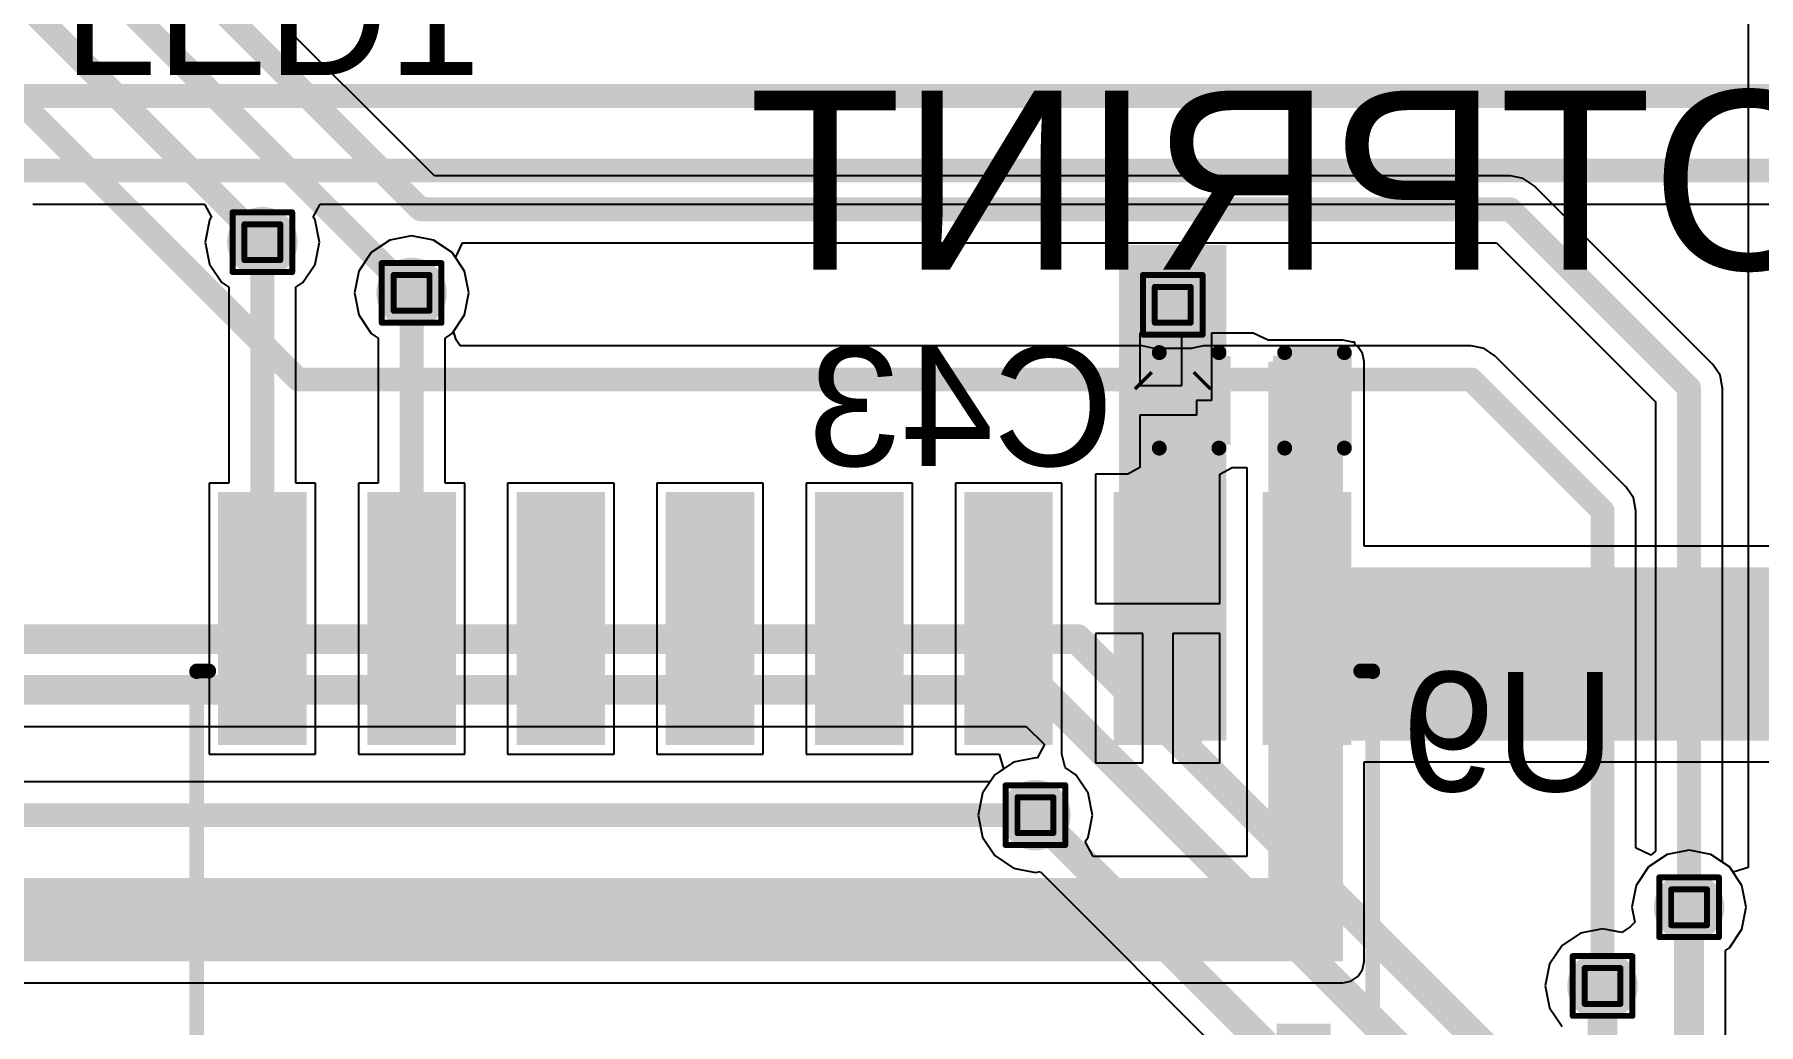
# Model space of a CAD drawing. Header units: inches. Extents: x -8 to 210, y -39 to 109.
# Drawn here: x 20.03 to 34.7, y 23.97 to 32.4 of the extents above; entities that cross this region are included whole.
import ezdxf

# ---------------------------------------------------------------- set-up
doc = ezdxf.new("R2010")
doc.units = ezdxf.units.IN
for name, color, linetype in [('Bottom Layer', 5, 'Continuous'), ('Bottom Overlay', 54, 'Continuous'), ('Bottom Paste', 16, 'Continuous'), ('Bottom Solder', 6, 'Continuous'), ('Drill Drawing', 1, 'Continuous'), ('Top Layer', 1, 'Continuous'), ('Top Overlay', 2, 'Continuous'), ('Via Holes', 16, 'Continuous')]:
    doc.layers.add(name, color=color, linetype=linetype)
doc.styles.add('Arial', font='', dxfattribs={"height": 0.2})
doc.styles.get('Arial').set_extended_font_data('Arial')

# ---------------------------------------------------------------- blocks, each defined once
blk = doc.blocks.new('SOIC_16_B_15')
at = {"layer": 'Bottom Layer'}
for points in [[(-3.38500085, 4.71999945), (-1.43499967, 4.71999945), (-1.43499967, 4.170000549999999), (-3.38500085, 4.170000549999999)], [(1.43499967, 4.71999945), (3.38500085, 4.71999945), (3.38500085, 4.170000549999999), (1.43499967, 4.170000549999999)], [(-3.38500085, 3.44999945), (-1.43499967, 3.44999945), (-1.43499967, 2.90000055), (-3.38500085, 2.90000055)], [(1.43499967, 3.44999945), (3.38500085, 3.44999945), (3.38500085, 2.90000055), (1.43499967, 2.90000055)], [(-3.38500085, 2.17999945), (-1.43499967, 2.17999945), (-1.43499967, 1.63000055), (-3.38500085, 1.63000055)], [(1.43499967, 2.17999945), (3.38500085, 2.17999945), (3.38500085, 1.63000055), (1.43499967, 1.63000055)], [(-3.38500085, 0.9099994499999999), (-1.43499967, 0.9099994499999999), (-1.43499967, 0.36000055), (-3.38500085, 0.36000055)], [(1.43499967, 0.9099994499999999), (3.38500085, 0.9099994499999999), (3.38500085, 0.36000055), (1.43499967, 0.36000055)], [(-3.38500085, -0.36000055), (-1.43499967, -0.36000055), (-1.43499967, -0.9099994499999999), (-3.38500085, -0.9099994499999999)], [(1.43499967, -0.36000055), (3.38500085, -0.36000055), (3.38500085, -0.9099994499999999), (1.43499967, -0.9099994499999999)], [(-3.38500085, -1.63000055), (-1.43499967, -1.63000055), (-1.43499967, -2.17999945), (-3.38500085, -2.17999945)], [(1.43499967, -1.63000055), (3.38500085, -1.63000055), (3.38500085, -2.17999945), (1.43499967, -2.17999945)], [(-3.38500085, -2.90000055), (-1.43499967, -2.90000055), (-1.43499967, -3.44999945), (-3.38500085, -3.44999945)], [(1.43499967, -2.90000055), (3.38500085, -2.90000055), (3.38500085, -3.44999945), (1.43499967, -3.44999945)], [(-3.38500085, -4.170000549999999), (-1.43499967, -4.170000549999999), (-1.43499967, -4.71999945), (-3.38500085, -4.71999945)], [(1.43499967, -4.170000549999999), (3.38500085, -4.170000549999999), (3.38500085, -4.71999945), (1.43499967, -4.71999945)]]:
    blk.add_hatch(color=5, dxfattribs=at).paths.add_polyline_path(points)
at = {"layer": 'Bottom Overlay'}
blk.add_hatch(color=54, dxfattribs=at).paths.add_polyline_path([(-1.317498, -4.6449107), (-1.038098, -4.6449107), (-1.038098, -4.1877107), (-1.317498, -4.1877107)])
at = {"layer": 'Bottom Paste'}
for points in [[(-3.38500085, 4.71999945), (-1.43499967, 4.71999945), (-1.43499967, 4.170000549999999), (-3.38500085, 4.170000549999999)], [(1.43499967, 4.71999945), (3.38500085, 4.71999945), (3.38500085, 4.170000549999999), (1.43499967, 4.170000549999999)], [(-3.38500085, 3.44999945), (-1.43499967, 3.44999945), (-1.43499967, 2.90000055), (-3.38500085, 2.90000055)], [(1.43499967, 3.44999945), (3.38500085, 3.44999945), (3.38500085, 2.90000055), (1.43499967, 2.90000055)], [(-3.38500085, 2.17999945), (-1.43499967, 2.17999945), (-1.43499967, 1.63000055), (-3.38500085, 1.63000055)], [(1.43499967, 2.17999945), (3.38500085, 2.17999945), (3.38500085, 1.63000055), (1.43499967, 1.63000055)], [(-3.38500085, 0.9099994499999999), (-1.43499967, 0.9099994499999999), (-1.43499967, 0.36000055), (-3.38500085, 0.36000055)], [(1.43499967, 0.9099994499999999), (3.38500085, 0.9099994499999999), (3.38500085, 0.36000055), (1.43499967, 0.36000055)], [(-3.38500085, -0.36000055), (-1.43499967, -0.36000055), (-1.43499967, -0.9099994499999999), (-3.38500085, -0.9099994499999999)], [(1.43499967, -0.36000055), (3.38500085, -0.36000055), (3.38500085, -0.9099994499999999), (1.43499967, -0.9099994499999999)], [(-3.38500085, -1.63000055), (-1.43499967, -1.63000055), (-1.43499967, -2.17999945), (-3.38500085, -2.17999945)], [(1.43499967, -1.63000055), (3.38500085, -1.63000055), (3.38500085, -2.17999945), (1.43499967, -2.17999945)], [(-3.38500085, -2.90000055), (-1.43499967, -2.90000055), (-1.43499967, -3.44999945), (-3.38500085, -3.44999945)], [(1.43499967, -2.90000055), (3.38500085, -2.90000055), (3.38500085, -3.44999945), (1.43499967, -3.44999945)], [(-3.38500085, -4.170000549999999), (-1.43499967, -4.170000549999999), (-1.43499967, -4.71999945), (-3.38500085, -4.71999945)], [(1.43499967, -4.170000549999999), (3.38500085, -4.170000549999999), (3.38500085, -4.71999945), (1.43499967, -4.71999945)]]:
    blk.add_hatch(color=16, dxfattribs=at).paths.add_polyline_path(points)
at = {"layer": 'Bottom Solder'}
for points in [[(-3.48660085, 4.821599449999999), (-1.33339967, 4.821599449999999), (-1.33339967, 4.06840055), (-3.48660085, 4.06840055)], [(1.33339967, 4.821599449999999), (3.48660085, 4.821599449999999), (3.48660085, 4.06840055), (1.33339967, 4.06840055)], [(-3.48660085, 3.55159945), (-1.33339967, 3.55159945), (-1.33339967, 2.79840055), (-3.48660085, 2.79840055)], [(1.33339967, 3.55159945), (3.48660085, 3.55159945), (3.48660085, 2.79840055), (1.33339967, 2.79840055)], [(-3.48660085, 2.28159945), (-1.33339967, 2.28159945), (-1.33339967, 1.52840055), (-3.48660085, 1.52840055)], [(1.33339967, 2.28159945), (3.48660085, 2.28159945), (3.48660085, 1.52840055), (1.33339967, 1.52840055)], [(-3.48660085, 1.01159945), (-1.33339967, 1.01159945), (-1.33339967, 0.25840055), (-3.48660085, 0.25840055)], [(1.33339967, 1.01159945), (3.48660085, 1.01159945), (3.48660085, 0.25840055), (1.33339967, 0.25840055)], [(-3.48660085, -0.25840055), (-1.33339967, -0.25840055), (-1.33339967, -1.01159945), (-3.48660085, -1.01159945)], [(1.33339967, -0.25840055), (3.48660085, -0.25840055), (3.48660085, -1.01159945), (1.33339967, -1.01159945)], [(-3.48660085, -1.52840055), (-1.33339967, -1.52840055), (-1.33339967, -2.28159945), (-3.48660085, -2.28159945)], [(1.33339967, -1.52840055), (3.48660085, -1.52840055), (3.48660085, -2.28159945), (1.33339967, -2.28159945)], [(-3.48660085, -2.79840055), (-1.33339967, -2.79840055), (-1.33339967, -3.55159945), (-3.48660085, -3.55159945)], [(1.33339967, -2.79840055), (3.48660085, -2.79840055), (3.48660085, -3.55159945), (1.33339967, -3.55159945)], [(-3.48660085, -4.06840055), (-1.33339967, -4.06840055), (-1.33339967, -4.821599449999999), (-3.48660085, -4.821599449999999)], [(1.33339967, -4.06840055), (3.48660085, -4.06840055), (3.48660085, -4.821599449999999), (1.33339967, -4.821599449999999)]]:
    blk.add_hatch(color=6, dxfattribs=at).paths.add_polyline_path(points)
at = {"layer": 'Bottom Overlay'}
for points in [[(-2.07980026, 5.0038, 0.127, 0.127, 0), (1.95879974, 5.0038, 0.127, 0.127, 0)], [(-2.07980026, 5.0038, 0.127, 0.127, 0), (-2.07980026, 4.9022, 0.127, 0.127, 0)], [(1.96379846, 5.0021998, 0.127, 0.127, 0), (1.96379846, 4.9022, 0.127, 0.127, 0)], [(-3.70540026, -4.3434, 0.1999996, 0.1999996, 0), (-3.70540026, -4.597399999999999, 0.1999996, 0.1999996, 0)], [(-3.70540026, -4.3434, 0.1999996, 0.1999996, 0), (-3.57840026, -4.4704, 0.1999996, 0.1999996, 0)], [(-3.57840026, -4.4704, 0.1999996, 0.1999996, 0), (-3.70540026, -4.597399999999999, 0.1999996, 0.1999996, 0)], [(-2.07980026, -4.9022, 0.127, 0.127, 0), (-2.07980026, -5.0038, 0.127, 0.127, 0)], [(1.96379846, -4.9022, 0.127, 0.127, 0), (1.96379846, -5.0021998, 0.127, 0.127, 0)], [(-2.07980026, -5.0038, 0.127, 0.127, 0), (1.95879974, -5.0038, 0.127, 0.127, 0)]]:
    blk.add_lwpolyline(points, format="xyseb", dxfattribs=at)
for points in [[(-2.11155026, 5.0038, 0.0635, 0.0635, 1), (-2.04805026, 5.0038, 0.0635, 0.0635, 1)], [(-2.11155026, 5.0038, 0.0635, 0.0635, 1), (-2.04805026, 5.0038, 0.0635, 0.0635, 1)], [(1.92704974, 5.0038, 0.0635, 0.0635, 1), (1.99054974, 5.0038, 0.0635, 0.0635, 1)], [(1.93204846, 5.0021998, 0.0635, 0.0635, 1), (1.99554846, 5.0021998, 0.0635, 0.0635, 1)], [(-2.11155026, 4.9022, 0.0635, 0.0635, 1), (-2.04805026, 4.9022, 0.0635, 0.0635, 1)], [(1.93204846, 4.9022, 0.0635, 0.0635, 1), (1.99554846, 4.9022, 0.0635, 0.0635, 1)], [(-3.75540016, -4.3434, 0.0999998, 0.0999998, 1), (-3.65540036, -4.3434, 0.0999998, 0.0999998, 1)], [(-3.75540016, -4.3434, 0.0999998, 0.0999998, 1), (-3.65540036, -4.3434, 0.0999998, 0.0999998, 1)], [(-3.62840016, -4.4704, 0.0999998, 0.0999998, 1), (-3.52840036, -4.4704, 0.0999998, 0.0999998, 1)], [(-3.62840016, -4.4704, 0.0999998, 0.0999998, 1), (-3.52840036, -4.4704, 0.0999998, 0.0999998, 1)], [(-3.75540016, -4.597399999999999, 0.0999998, 0.0999998, 1), (-3.65540036, -4.597399999999999, 0.0999998, 0.0999998, 1)], [(-3.75540016, -4.597399999999999, 0.0999998, 0.0999998, 1), (-3.65540036, -4.597399999999999, 0.0999998, 0.0999998, 1)], [(-2.11155026, -4.9022, 0.0635, 0.0635, 1), (-2.04805026, -4.9022, 0.0635, 0.0635, 1)], [(1.93204846, -4.9022, 0.0635, 0.0635, 1), (1.99554846, -4.9022, 0.0635, 0.0635, 1)], [(-2.11155026, -5.0038, 0.0635, 0.0635, 1), (-2.04805026, -5.0038, 0.0635, 0.0635, 1)], [(-2.11155026, -5.0038, 0.0635, 0.0635, 1), (-2.04805026, -5.0038, 0.0635, 0.0635, 1)], [(1.92704974, -5.0038, 0.0635, 0.0635, 1), (1.99054974, -5.0038, 0.0635, 0.0635, 1)], [(1.93204846, -5.0021998, 0.0635, 0.0635, 1), (1.99554846, -5.0021998, 0.0635, 0.0635, 1)]]:
    blk.add_lwpolyline(points, format="xyseb", close=True, dxfattribs=at)
blk = doc.blocks.new('C___0402_B_117')
at = {"layer": 'Bottom Layer'}
for points in [[(-0.2413, 0.3175), (-0.2412999999999999, -0.3175), (-0.6985, -0.3175), (-0.6985, 0.3175)], [(0.6985, 0.3175), (0.6985, -0.3175), (0.2413, -0.3175), (0.2412999999999999, 0.3175)]]:
    blk.add_hatch(color=5, dxfattribs=at).paths.add_polyline_path(points)
at = {"layer": 'Bottom Paste'}
for points in [[(-0.2413, 0.3175), (-0.2412999999999999, -0.3175), (-0.6985, -0.3175), (-0.6985, 0.3175)], [(0.6985, 0.3175), (0.6985, -0.3175), (0.2413, -0.3175), (0.2412999999999999, 0.3175)]]:
    blk.add_hatch(color=16, dxfattribs=at).paths.add_polyline_path(points)
at = {"layer": 'Bottom Solder'}
for points in [[(-0.18130012, 0.37749988), (-0.18130012, -0.37749988), (-0.7584998799999999, -0.37749988), (-0.7584998799999999, 0.37749988)], [(0.7584998799999999, 0.37749988), (0.7584998799999999, -0.37749988), (0.18130012, -0.37749988), (0.18130012, 0.37749988)]]:
    blk.add_hatch(color=6, dxfattribs=at).paths.add_polyline_path(points)
at = {"layer": 'Bottom Overlay'}
for points in [[(-0.2794, 0.4064, 0.127, 0.127, 0), (-0.7874, 0.4064, 0.127, 0.127, 0)], [(-0.7874, 0.4064, 0.127, 0.127, 0), (-0.7874, -0.4064, 0.127, 0.127, 0)], [(0.7874, 0.4064, 0.127, 0.127, 0), (0.2794, 0.4064, 0.127, 0.127, 0)], [(0.7874, 0.4064, 0.127, 0.127, 0), (0.7874, -0.4064, 0.127, 0.127, 0)], [(-0.2794, -0.4064, 0.127, 0.127, 0), (-0.7874, -0.4064, 0.127, 0.127, 0)], [(0.7874, -0.4064, 0.127, 0.127, 0), (0.2794, -0.4064, 0.127, 0.127, 0)]]:
    blk.add_lwpolyline(points, format="xyseb", dxfattribs=at)
for points in [[(-0.8191499999999999, 0.4064, 0.0635, 0.0635, 1), (-0.7556499999999999, 0.4064, 0.0635, 0.0635, 1)], [(-0.8191499999999999, 0.4064, 0.0635, 0.0635, 1), (-0.7556499999999999, 0.4064, 0.0635, 0.0635, 1)], [(-0.31115, 0.4064, 0.0635, 0.0635, 1), (-0.24765, 0.4064, 0.0635, 0.0635, 1)], [(0.24765, 0.4064, 0.0635, 0.0635, 1), (0.31115, 0.4064, 0.0635, 0.0635, 1)], [(0.7556499999999999, 0.4064, 0.0635, 0.0635, 1), (0.8191499999999999, 0.4064, 0.0635, 0.0635, 1)], [(0.7556499999999999, 0.4064, 0.0635, 0.0635, 1), (0.8191499999999999, 0.4064, 0.0635, 0.0635, 1)], [(-0.8191499999999999, -0.4064, 0.0635, 0.0635, 1), (-0.7556499999999999, -0.4064, 0.0635, 0.0635, 1)], [(-0.8191499999999999, -0.4064, 0.0635, 0.0635, 1), (-0.7556499999999999, -0.4064, 0.0635, 0.0635, 1)], [(-0.31115, -0.4064, 0.0635, 0.0635, 1), (-0.24765, -0.4064, 0.0635, 0.0635, 1)], [(0.24765, -0.4064, 0.0635, 0.0635, 1), (0.31115, -0.4064, 0.0635, 0.0635, 1)], [(0.7556499999999999, -0.4064, 0.0635, 0.0635, 1), (0.8191499999999999, -0.4064, 0.0635, 0.0635, 1)], [(0.7556499999999999, -0.4064, 0.0635, 0.0635, 1), (0.8191499999999999, -0.4064, 0.0635, 0.0635, 1)]]:
    blk.add_lwpolyline(points, format="xyseb", close=True, dxfattribs=at)

msp = doc.modelspace()

# ---------------------------------------------------------------- hatches: boundary and pattern name
at = {"layer": 'Bottom Layer'}
h = msp.add_hatch(color=5, dxfattribs=at)
edge = h.paths.add_edge_path()
edge.add_arc((21.971, 30.6324), 0.2999994, 0, 360)
for points in [[(29.2608, 26.3906), (30.1752, 26.3906), (30.1752, 30.607), (29.2608, 30.607)], [(30.5308, 24.511), (31.1658, 24.511), (31.1658, 29.6164), (30.5308, 29.6164)], [(30.7594, 26.3906), (53.848, 26.3906), (53.848, 27.8638), (30.7594, 27.8638)], [(31.16579238, 24.51099238), (31.16579238, 25.22219238), (13.76180382, 25.22219238), (13.76180382, 24.51099238)]]:
    msp.add_hatch(color=5, dxfattribs=at).paths.add_polyline_path(points)
h = msp.add_hatch(color=5, dxfattribs=at)
edge = h.paths.add_edge_path()
edge.add_arc((23.241, 30.2006), 0.2999994, 0, 360)
h = msp.add_hatch(color=5, dxfattribs=at)
edge = h.paths.add_edge_path()
edge.add_arc((29.718, 30.099), 0.2999994, 0, 360)
h = msp.add_hatch(color=5, dxfattribs=at)
edge = h.paths.add_edge_path()
edge.add_arc((28.5496, 25.7556), 0.2999994, 0, 360)
h = msp.add_hatch(color=5, dxfattribs=at)
edge = h.paths.add_edge_path()
edge.add_arc((34.11219999999999, 24.97165694), 0.2999994, 0, 360)
h = msp.add_hatch(color=5, dxfattribs=at)
edge = h.paths.add_edge_path()
edge.add_arc((33.3756, 24.30200118), 0.2999994, 0, 360)
at = {"layer": 'Top Layer'}
h = msp.add_hatch(color=1, dxfattribs=at)
edge = h.paths.add_edge_path()
edge.add_arc((21.971, 30.6324), 0.2999994, 0, 360)
h = msp.add_hatch(color=1, dxfattribs=at)
edge = h.paths.add_edge_path()
edge.add_arc((23.241, 30.2006), 0.2999994, 0, 360)
h = msp.add_hatch(color=1, dxfattribs=at)
edge = h.paths.add_edge_path()
edge.add_arc((29.718, 30.099), 0.2999994, 0, 360)
h = msp.add_hatch(color=1, dxfattribs=at)
edge = h.paths.add_edge_path()
edge.add_arc((28.5496, 25.7556), 0.2999994, 0, 360)
h = msp.add_hatch(color=1, dxfattribs=at)
edge = h.paths.add_edge_path()
edge.add_arc((34.11219999999999, 24.97165694), 0.2999994, 0, 360)
h = msp.add_hatch(color=1, dxfattribs=at)
edge = h.paths.add_edge_path()
edge.add_arc((33.3756, 24.30200118), 0.2999994, 0, 360)
at = {"layer": 'Via Holes'}
h = msp.add_hatch(color=7, dxfattribs=at)
edge = h.paths.add_edge_path()
edge.add_arc((21.971, 30.6324), 0.1499997, 0, 360)
h = msp.add_hatch(color=7, dxfattribs=at)
edge = h.paths.add_edge_path()
edge.add_arc((23.241, 30.2006), 0.1499997, 0, 360)
h = msp.add_hatch(color=7, dxfattribs=at)
edge = h.paths.add_edge_path()
edge.add_arc((29.718, 30.099), 0.1499997, 0, 360)
h = msp.add_hatch(color=7, dxfattribs=at)
edge = h.paths.add_edge_path()
edge.add_arc((28.5496, 25.7556), 0.1499997, 0, 360)
h = msp.add_hatch(color=7, dxfattribs=at)
edge = h.paths.add_edge_path()
edge.add_arc((34.11219999999999, 24.97165694), 0.1499997, 0, 360)
h = msp.add_hatch(color=7, dxfattribs=at)
edge = h.paths.add_edge_path()
edge.add_arc((33.3756, 24.30200118), 0.1499997, 0, 360)

# ---------------------------------------------------------------- linework, layer by layer
at = {"layer": 'Bottom Layer'}
for p, q in [((20.01849692, 30.9571263), (21.47862354, 30.9571263)), ((21.47862354, 30.9571263), (21.53849388, 30.84512246)), ((22.40350612, 30.84512246), (22.46337646, 30.9571263)), ((22.46337646, 30.9571263), (59.25490307999999, 30.9571263)), ((21.5209247, 30.81882838), (21.4838407, 30.6324)), ((21.53849388, 30.84512246), (21.5209247, 30.81882838)), ((22.4210753, 30.81882838), (22.40350612, 30.84512246)), ((22.4581593, 30.6324), (22.4210753, 30.81882838)), ((23.241, 30.6877593), (23.05457162, 30.6506753)), ((23.42742838, 30.6506753), (23.241, 30.6877593)), ((21.4838407, 30.6324), (21.5209247, 30.44597162)), ((22.4210753, 30.44597162), (22.4581593, 30.6324)), ((22.8965252, 30.54507479999999), (22.7909247, 30.38702838)), ((23.05457162, 30.6506753), (22.8965252, 30.54507479999999)), ((23.5854748, 30.54507479999999), (23.42742838, 30.6506753)), ((23.6910753, 30.38702838), (23.5854748, 30.54507479999999)), ((21.5209247, 30.44597162), (21.6265252, 30.2879252)), ((22.3154748, 30.2879252), (22.4210753, 30.44597162)), ((22.7909247, 30.38702838), (22.7538407, 30.2006)), ((23.7281593, 30.2006), (23.6910753, 30.38702838)), ((21.6265252, 30.2879252), (21.6861263, 30.24810308)), ((21.6861263, 30.24810308), (21.6861263, 28.58179958)), ((22.2558737, 30.24810308), (22.3154748, 30.2879252)), ((22.2558737, 28.58179958), (22.2558737, 30.24810308)), ((22.7538407, 30.2006), (22.7909247, 30.01417162)), ((23.6910753, 30.01417162), (23.7281593, 30.2006)), ((22.7909247, 30.01417162), (22.8965252, 29.8561252)), ((23.5854748, 29.8561252), (23.6910753, 30.01417162)), ((22.8965252, 29.8561252), (22.9561263, 29.81630308)), ((22.9561263, 29.81630308), (22.9561263, 28.58179958)), ((23.5258737, 29.81630308), (23.5854748, 29.8561252)), ((23.5258737, 28.58179958), (23.5258737, 29.81630308)), ((29.7942, 29.8577), (29.4386, 29.8577)), ((29.4386, 29.8577), (29.4386, 29.4132)), ((29.7942, 29.4132), (29.7942, 29.8577)), ((30.40379746, 29.8577), (30.0482, 29.8577)), ((30.0482, 29.8577), (30.0482, 29.2862)), ((30.53080254, 29.79768234), (30.40379746, 29.85770254)), ((30.40379746, 29.85770254), (30.40379746, 29.8577)), ((31.1658, 29.79768234), (30.53080254, 29.79768234)), ((31.23517248, 29.78388252), (31.1658, 29.79768234)), ((31.23873864, 29.7815), (31.23517248, 29.78388252)), ((31.2674, 29.7815), (31.23873864, 29.7815)), ((31.2674, 29.76235094), (31.2674, 29.7815)), ((31.29398618, 29.74458618), (31.2674, 29.76235094)), ((31.33328252, 29.68577248), (31.29398618, 29.74458618)), ((31.34708234, 29.6164), (31.33328252, 29.68577248)), ((31.34708234, 28.04508234), (31.34708234, 29.6164)), ((29.4386, 29.4132), (29.7942, 29.4132)), ((30.0482, 29.2862), (29.9212, 29.2862)), ((29.9212, 29.2862), (29.9212, 29.15919999999999)), ((29.9212, 29.15919999999999), (29.4386, 29.15919999999999)), ((29.4386, 29.15919999999999), (29.4386, 28.78500212)), ((29.4386, 28.78500212), (29.43859746, 28.71470253999999)), ((29.33508484, 28.65799958), (29.06200182, 28.65799958)), ((29.06200182, 28.65799958), (29.06200182, 27.55600279999999)), ((29.43859746, 28.71470253999999), (29.33508484, 28.65799958)), ((30.11999818, 28.58769746), (30.12000072, 28.65799704)), ((30.12000072, 28.65799704), (30.22351334, 28.7147)), ((30.22351334, 28.7147), (30.34951766, 28.7147)), ((30.34951766, 28.7147), (30.34951766, 25.40347472)), ((21.6861263, 28.58179958), (21.51820182, 28.58179958)), ((21.51820182, 28.58179958), (21.51820182, 26.27620094)), ((22.42379818, 28.58179958), (22.2558737, 28.58179958)), ((22.42379818, 26.27620094), (22.42379818, 28.58179958)), ((22.9561263, 28.58179958), (22.78820182, 28.58179958)), ((22.78820182, 28.58179958), (22.78820182, 26.27620094)), ((23.69379818, 28.58179958), (23.5258737, 28.58179958)), ((23.69379818, 26.27620094), (23.69379818, 28.58179958)), ((24.96379818, 28.58179958), (24.05820182, 28.58179958)), ((24.05820182, 28.58179958), (24.05820182, 26.27620094)), ((24.96379818, 26.27620094), (24.96379818, 28.58179958)), ((26.23379818, 28.58179958), (25.32820182, 28.58179958)), ((25.32820182, 28.58179958), (25.32820182, 26.27620094)), ((26.23379818, 26.27620094), (26.23379818, 28.58179958)), ((27.50379818, 28.58179958), (26.59820182, 28.58179958)), ((26.59820182, 28.58179958), (26.59820182, 26.27620094)), ((27.50379818, 26.27620094), (27.50379818, 28.58179958)), ((28.77379818, 28.58179958), (27.86820182, 28.58179958)), ((27.86820182, 28.58179958), (27.86820182, 26.27620094)), ((28.77379818, 26.32155518), (28.77379818, 28.58179958)), ((30.11999818, 27.55600279999999), (30.11999818, 28.58769746)), ((51.76389697999999, 28.04508234), (31.34708234, 28.04508234)), ((29.06200182, 27.55600279999999), (29.59100254, 27.55600279999999)), ((29.59100254, 27.55600279999999), (30.11999818, 27.55600279999999)), ((29.46400254, 27.3020028), (29.06200182, 27.3020028)), ((29.06200182, 27.3020028), (29.06200182, 26.20000094)), ((29.46400254, 26.20000094), (29.46400254, 27.3020028)), ((30.11999818, 27.3020028), (29.71800254, 27.3020028)), ((29.71800254, 27.3020028), (29.71800254, 26.20000094)), ((30.11999818, 26.20000094), (30.11999818, 27.3020028)), ((21.51820182, 26.27620094), (22.42379818, 26.27620094)), ((22.78820182, 26.27620094), (23.69379818, 26.27620094)), ((24.05820182, 26.27620094), (24.96379818, 26.27620094)), ((25.32820182, 26.27620094), (26.23379818, 26.27620094)), ((26.59820182, 26.27620094), (27.50379818, 26.27620094)), ((27.86820182, 26.27620094), (28.24012386, 26.27620094)), ((28.24012386, 26.27620094), (28.27864804, 26.14920094)), ((28.77380072, 26.27620094), (28.77379818, 26.32155518)), ((28.8026602, 26.16115418), (28.77380072, 26.27620094)), ((28.27864804, 26.14920094), (28.2051252, 26.1000748)), ((28.8940748, 26.1000748), (28.8026602, 26.16115418)), ((29.06200182, 26.20000094), (29.46400254, 26.20000094)), ((29.71800254, 26.20000094), (30.11999818, 26.20000094)), ((31.34708234, 24.511), (31.34708234, 26.20931766)), ((31.34708234, 26.20931766), (53.89879999999999, 26.20931766)), ((28.16530308, 26.0404737), (19.65059824, 26.0404737)), ((28.2051252, 26.1000748), (28.16530308, 26.0404737)), ((28.9996753, 25.94202838), (28.8940748, 26.1000748)), ((29.0367593, 25.7556), (28.9996753, 25.94202838)), ((28.9996753, 25.56917162), (29.0367593, 25.7556)), ((28.97382064, 25.53047472), (28.9996753, 25.56917162)), ((29.04170468, 25.40347472), (28.97382064, 25.53047472)), ((30.34951766, 25.40347472), (29.04170468, 25.40347472)), ((33.92577162, 25.42173224), (33.76772519999999, 25.31613174)), ((34.11219999999999, 25.45881624), (33.92577162, 25.42173224)), ((34.29862838, 25.42173224), (34.11219999999999, 25.45881624)), ((34.4566748, 25.31613174), (34.29862838, 25.42173224)), ((33.76772519999999, 25.31613174), (33.6621247, 25.15808532)), ((34.5622753, 25.15808532), (34.4566748, 25.31613174)), ((33.6621247, 25.15808532), (33.6250407, 24.97165694)), ((34.5993593, 24.97165694), (34.5622753, 25.15808532)), ((33.6250407, 24.97165694), (33.65003176, 24.84601584)), ((34.5622753, 24.78522856), (34.5993593, 24.97165694)), ((33.61097925999999, 24.8043319), (33.5402682, 24.75640464)), ((33.65003176, 24.84601584), (33.61097925999999, 24.8043319)), ((33.18917162, 24.75207648), (33.0311252, 24.64647598)), ((33.3756, 24.78916048), (33.18917162, 24.75207648)), ((33.5402682, 24.75640464), (33.3756, 24.78916048)), ((34.4566748, 24.62718214), (34.5622753, 24.78522856)), ((31.33328252, 24.44162752), (31.34708234, 24.511)), ((33.0311252, 24.64647598), (32.9255247, 24.48842956)), ((34.42297154, 24.6046625), (34.4566748, 24.62718214)), ((34.42297154, 23.75613994), (34.42297154, 24.6046625)), ((31.23516486, 24.34350986), (31.29397856, 24.3828062)), ((31.29397856, 24.3828062), (31.29398618, 24.38281382)), ((31.29398618, 24.38281382), (31.33328252, 24.44162752)), ((32.9255247, 24.48842956), (32.8884407, 24.30200118)), ((17.2603795, 24.32971004), (31.16579238, 24.32971004)), ((31.16579238, 24.32971004), (31.23516486, 24.34350986)), ((32.8884407, 24.30200118), (32.9255247, 24.1155728)), ((32.9255247, 24.1155728), (33.0311252, 23.95752638))]:
    msp.add_line(p, q, dxfattribs=at)
for points in [[(19.0451994, 31.877, 0.2032, 0.2032, 0), (59.05197231999999, 31.877, 0.2032, 0.2032, 0)], [(19.6342, 31.242, 0.2032, 0.2032, 0), (59.6392, 31.242, 0.2032, 0.2032, 0)], [(21.971, 27.42900026, 0.2032, 0.2032, 0), (21.971, 30.6324, 0.2032, 0.2032, 0)], [(23.241, 27.42900026, 0.2032, 0.2032, 0), (23.241, 30.2006, 0.2032, 0.2032, 0)], [(30.8356, 26.8478, 0.3809999999999999, 0.3809999999999999, 0), (30.861, 26.8224, 0.3809999999999999, 0.3809999999999999, 0)], [(19.5326, 25.7556, 0.2032, 0.2032, 0), (28.5496, 25.7556, 0.2032, 0.2032, 0)], [(34.11219999999999, 23.62741528, 0.254, 0.254, 0), (34.11219999999999, 24.97165694, 0.254, 0.254, 0)], [(33.3756, 23.6728, 0.254, 0.254, 0), (33.3756, 24.30200118, 0.254, 0.254, 0)]]:
    msp.add_lwpolyline(points, format="xyseb", dxfattribs=at)
for points in [[(21.9202, 30.6324, 0.1016, 0.1016, 1), (22.0218, 30.6324, 0.1016, 0.1016, 1)], [(23.1902, 30.2006, 0.1016, 0.1016, 1), (23.2918, 30.2006, 0.1016, 0.1016, 1)], [(21.9202, 27.42900026, 0.1016, 0.1016, 1), (22.0218, 27.42900026, 0.1016, 0.1016, 1)], [(23.1902, 27.42900026, 0.1016, 0.1016, 1), (23.2918, 27.42900026, 0.1016, 0.1016, 1)], [(30.74035, 26.8478, 0.1905, 0.1905, 1), (30.93085, 26.8478, 0.1905, 0.1905, 1)], [(30.76575, 26.8224, 0.1905, 0.1905, 1), (30.95625, 26.8224, 0.1905, 0.1905, 1)], [(28.4988, 25.7556, 0.1016, 0.1016, 1), (28.6004, 25.7556, 0.1016, 0.1016, 1)], [(34.0487, 24.97165694, 0.127, 0.127, 1), (34.1757, 24.97165694, 0.127, 0.127, 1)], [(33.3121, 24.30200118, 0.127, 0.127, 1), (33.4391, 24.30200118, 0.127, 0.127, 1)]]:
    msp.add_lwpolyline(points, format="xyseb", close=True, dxfattribs=at)
at = {"layer": 'Drill Drawing'}
for points in [[(21.717, 30.8864, 0.0508, 0.0508, 0), (22.225, 30.8864, 0.0508, 0.0508, 0)], [(21.717, 30.3784, 0.0508, 0.0508, 0), (21.717, 30.8864, 0.0508, 0.0508, 0)], [(21.8186, 30.7848, 0.0508, 0.0508, 0), (22.1234, 30.7848, 0.0508, 0.0508, 0)], [(21.8186, 30.48, 0.0508, 0.0508, 0), (21.8186, 30.7848, 0.0508, 0.0508, 0)], [(22.1234, 30.48, 0.0508, 0.0508, 0), (22.1234, 30.7848, 0.0508, 0.0508, 0)], [(22.225, 30.3784, 0.0508, 0.0508, 0), (22.225, 30.8864, 0.0508, 0.0508, 0)], [(21.717, 30.3784, 0.0508, 0.0508, 0), (22.225, 30.3784, 0.0508, 0.0508, 0)], [(21.8186, 30.48, 0.0508, 0.0508, 0), (22.1234, 30.48, 0.0508, 0.0508, 0)], [(22.987, 30.4546, 0.0508, 0.0508, 0), (23.495, 30.4546, 0.0508, 0.0508, 0)], [(22.987, 29.9466, 0.0508, 0.0508, 0), (22.987, 30.4546, 0.0508, 0.0508, 0)], [(23.0886, 30.353, 0.0508, 0.0508, 0), (23.3934, 30.353, 0.0508, 0.0508, 0)], [(23.0886, 30.0482, 0.0508, 0.0508, 0), (23.0886, 30.353, 0.0508, 0.0508, 0)], [(23.3934, 30.0482, 0.0508, 0.0508, 0), (23.3934, 30.353, 0.0508, 0.0508, 0)], [(23.495, 29.9466, 0.0508, 0.0508, 0), (23.495, 30.4546, 0.0508, 0.0508, 0)], [(29.464, 30.353, 0.0508, 0.0508, 0), (29.972, 30.353, 0.0508, 0.0508, 0)], [(29.464, 29.845, 0.0508, 0.0508, 0), (29.464, 30.353, 0.0508, 0.0508, 0)], [(29.972, 29.845, 0.0508, 0.0508, 0), (29.972, 30.353, 0.0508, 0.0508, 0)], [(29.5656, 30.2514, 0.0508, 0.0508, 0), (29.8704, 30.2514, 0.0508, 0.0508, 0)], [(29.5656, 29.9466, 0.0508, 0.0508, 0), (29.5656, 30.2514, 0.0508, 0.0508, 0)], [(29.8704, 29.9466, 0.0508, 0.0508, 0), (29.8704, 30.2514, 0.0508, 0.0508, 0)], [(22.987, 29.9466, 0.0508, 0.0508, 0), (23.495, 29.9466, 0.0508, 0.0508, 0)], [(23.0886, 30.0482, 0.0508, 0.0508, 0), (23.3934, 30.0482, 0.0508, 0.0508, 0)], [(29.5656, 29.9466, 0.0508, 0.0508, 0), (29.8704, 29.9466, 0.0508, 0.0508, 0)], [(29.464, 29.845, 0.0508, 0.0508, 0), (29.972, 29.845, 0.0508, 0.0508, 0)], [(28.2956, 26.0096, 0.0508, 0.0508, 0), (28.8036, 26.0096, 0.0508, 0.0508, 0)], [(28.2956, 25.5016, 0.0508, 0.0508, 0), (28.2956, 26.0096, 0.0508, 0.0508, 0)], [(28.8036, 25.5016, 0.0508, 0.0508, 0), (28.8036, 26.0096, 0.0508, 0.0508, 0)], [(28.3972, 25.908, 0.0508, 0.0508, 0), (28.70199999999999, 25.908, 0.0508, 0.0508, 0)], [(28.3972, 25.6032, 0.0508, 0.0508, 0), (28.3972, 25.908, 0.0508, 0.0508, 0)], [(28.70199999999999, 25.6032, 0.0508, 0.0508, 0), (28.70199999999999, 25.908, 0.0508, 0.0508, 0)], [(28.3972, 25.6032, 0.0508, 0.0508, 0), (28.70199999999999, 25.6032, 0.0508, 0.0508, 0)], [(28.2956, 25.5016, 0.0508, 0.0508, 0), (28.8036, 25.5016, 0.0508, 0.0508, 0)], [(33.8582, 25.22565694, 0.0508, 0.0508, 0), (34.3662, 25.22565694, 0.0508, 0.0508, 0)], [(33.8582, 24.71765694, 0.0508, 0.0508, 0), (33.8582, 25.22565694, 0.0508, 0.0508, 0)], [(34.3662, 24.71765694, 0.0508, 0.0508, 0), (34.3662, 25.22565694, 0.0508, 0.0508, 0)], [(33.95979999999999, 25.12405694, 0.0508, 0.0508, 0), (34.26459999999999, 25.12405694, 0.0508, 0.0508, 0)], [(33.95979999999999, 24.81925694, 0.0508, 0.0508, 0), (33.95979999999999, 25.12405694, 0.0508, 0.0508, 0)], [(34.26459999999999, 24.81925694, 0.0508, 0.0508, 0), (34.26459999999999, 25.12405694, 0.0508, 0.0508, 0)], [(33.95979999999999, 24.81925694, 0.0508, 0.0508, 0), (34.26459999999999, 24.81925694, 0.0508, 0.0508, 0)], [(33.8582, 24.71765694, 0.0508, 0.0508, 0), (34.3662, 24.71765694, 0.0508, 0.0508, 0)], [(33.1216, 24.55600118, 0.0508, 0.0508, 0), (33.6296, 24.55600118, 0.0508, 0.0508, 0)], [(33.1216, 24.04800118, 0.0508, 0.0508, 0), (33.1216, 24.55600118, 0.0508, 0.0508, 0)], [(33.6296, 24.04800118, 0.0508, 0.0508, 0), (33.6296, 24.55600118, 0.0508, 0.0508, 0)], [(33.2232, 24.45440118, 0.0508, 0.0508, 0), (33.528, 24.45440118, 0.0508, 0.0508, 0)], [(33.2232, 24.14960118, 0.0508, 0.0508, 0), (33.2232, 24.45440118, 0.0508, 0.0508, 0)], [(33.528, 24.14960118, 0.0508, 0.0508, 0), (33.528, 24.45440118, 0.0508, 0.0508, 0)], [(33.1216, 24.04800118, 0.0508, 0.0508, 0), (33.6296, 24.04800118, 0.0508, 0.0508, 0)], [(33.2232, 24.14960118, 0.0508, 0.0508, 0), (33.528, 24.14960118, 0.0508, 0.0508, 0)]]:
    msp.add_lwpolyline(points, format="xyseb", dxfattribs=at)
for points in [[(21.7043, 30.8864, 0.0254, 0.0254, 1), (21.7297, 30.8864, 0.0254, 0.0254, 1)], [(21.7043, 30.8864, 0.0254, 0.0254, 1), (21.7297, 30.8864, 0.0254, 0.0254, 1)], [(21.8059, 30.7848, 0.0254, 0.0254, 1), (21.8313, 30.7848, 0.0254, 0.0254, 1)], [(21.8059, 30.7848, 0.0254, 0.0254, 1), (21.8313, 30.7848, 0.0254, 0.0254, 1)], [(22.1107, 30.7848, 0.0254, 0.0254, 1), (22.1361, 30.7848, 0.0254, 0.0254, 1)], [(22.1107, 30.7848, 0.0254, 0.0254, 1), (22.1361, 30.7848, 0.0254, 0.0254, 1)], [(22.2123, 30.8864, 0.0254, 0.0254, 1), (22.2377, 30.8864, 0.0254, 0.0254, 1)], [(22.2123, 30.8864, 0.0254, 0.0254, 1), (22.2377, 30.8864, 0.0254, 0.0254, 1)], [(21.7043, 30.3784, 0.0254, 0.0254, 1), (21.7297, 30.3784, 0.0254, 0.0254, 1)], [(21.7043, 30.3784, 0.0254, 0.0254, 1), (21.7297, 30.3784, 0.0254, 0.0254, 1)], [(21.8059, 30.48, 0.0254, 0.0254, 1), (21.8313, 30.48, 0.0254, 0.0254, 1)], [(21.8059, 30.48, 0.0254, 0.0254, 1), (21.8313, 30.48, 0.0254, 0.0254, 1)], [(22.1107, 30.48, 0.0254, 0.0254, 1), (22.1361, 30.48, 0.0254, 0.0254, 1)], [(22.1107, 30.48, 0.0254, 0.0254, 1), (22.1361, 30.48, 0.0254, 0.0254, 1)], [(22.2123, 30.3784, 0.0254, 0.0254, 1), (22.2377, 30.3784, 0.0254, 0.0254, 1)], [(22.2123, 30.3784, 0.0254, 0.0254, 1), (22.2377, 30.3784, 0.0254, 0.0254, 1)], [(22.9743, 30.4546, 0.0254, 0.0254, 1), (22.9997, 30.4546, 0.0254, 0.0254, 1)], [(22.9743, 30.4546, 0.0254, 0.0254, 1), (22.9997, 30.4546, 0.0254, 0.0254, 1)], [(23.0759, 30.353, 0.0254, 0.0254, 1), (23.1013, 30.353, 0.0254, 0.0254, 1)], [(23.0759, 30.353, 0.0254, 0.0254, 1), (23.1013, 30.353, 0.0254, 0.0254, 1)], [(23.3807, 30.353, 0.0254, 0.0254, 1), (23.4061, 30.353, 0.0254, 0.0254, 1)], [(23.3807, 30.353, 0.0254, 0.0254, 1), (23.4061, 30.353, 0.0254, 0.0254, 1)], [(23.4823, 30.4546, 0.0254, 0.0254, 1), (23.5077, 30.4546, 0.0254, 0.0254, 1)], [(23.4823, 30.4546, 0.0254, 0.0254, 1), (23.5077, 30.4546, 0.0254, 0.0254, 1)], [(29.4513, 30.353, 0.0254, 0.0254, 1), (29.4767, 30.353, 0.0254, 0.0254, 1)], [(29.4513, 30.353, 0.0254, 0.0254, 1), (29.4767, 30.353, 0.0254, 0.0254, 1)], [(29.9593, 30.353, 0.0254, 0.0254, 1), (29.9847, 30.353, 0.0254, 0.0254, 1)], [(29.9593, 30.353, 0.0254, 0.0254, 1), (29.9847, 30.353, 0.0254, 0.0254, 1)], [(29.5529, 30.2514, 0.0254, 0.0254, 1), (29.5783, 30.2514, 0.0254, 0.0254, 1)], [(29.5529, 30.2514, 0.0254, 0.0254, 1), (29.5783, 30.2514, 0.0254, 0.0254, 1)], [(29.8577, 30.2514, 0.0254, 0.0254, 1), (29.8831, 30.2514, 0.0254, 0.0254, 1)], [(29.8577, 30.2514, 0.0254, 0.0254, 1), (29.8831, 30.2514, 0.0254, 0.0254, 1)], [(22.9743, 29.9466, 0.0254, 0.0254, 1), (22.9997, 29.9466, 0.0254, 0.0254, 1)], [(22.9743, 29.9466, 0.0254, 0.0254, 1), (22.9997, 29.9466, 0.0254, 0.0254, 1)], [(23.0759, 30.0482, 0.0254, 0.0254, 1), (23.1013, 30.0482, 0.0254, 0.0254, 1)], [(23.0759, 30.0482, 0.0254, 0.0254, 1), (23.1013, 30.0482, 0.0254, 0.0254, 1)], [(23.3807, 30.0482, 0.0254, 0.0254, 1), (23.4061, 30.0482, 0.0254, 0.0254, 1)], [(23.3807, 30.0482, 0.0254, 0.0254, 1), (23.4061, 30.0482, 0.0254, 0.0254, 1)], [(23.4823, 29.9466, 0.0254, 0.0254, 1), (23.5077, 29.9466, 0.0254, 0.0254, 1)], [(23.4823, 29.9466, 0.0254, 0.0254, 1), (23.5077, 29.9466, 0.0254, 0.0254, 1)], [(29.5529, 29.9466, 0.0254, 0.0254, 1), (29.5783, 29.9466, 0.0254, 0.0254, 1)], [(29.5529, 29.9466, 0.0254, 0.0254, 1), (29.5783, 29.9466, 0.0254, 0.0254, 1)], [(29.8577, 29.9466, 0.0254, 0.0254, 1), (29.8831, 29.9466, 0.0254, 0.0254, 1)], [(29.8577, 29.9466, 0.0254, 0.0254, 1), (29.8831, 29.9466, 0.0254, 0.0254, 1)], [(29.4513, 29.845, 0.0254, 0.0254, 1), (29.4767, 29.845, 0.0254, 0.0254, 1)], [(29.4513, 29.845, 0.0254, 0.0254, 1), (29.4767, 29.845, 0.0254, 0.0254, 1)], [(29.9593, 29.845, 0.0254, 0.0254, 1), (29.9847, 29.845, 0.0254, 0.0254, 1)], [(29.9593, 29.845, 0.0254, 0.0254, 1), (29.9847, 29.845, 0.0254, 0.0254, 1)], [(28.2829, 26.0096, 0.0254, 0.0254, 1), (28.3083, 26.0096, 0.0254, 0.0254, 1)], [(28.2829, 26.0096, 0.0254, 0.0254, 1), (28.3083, 26.0096, 0.0254, 0.0254, 1)], [(28.7909, 26.0096, 0.0254, 0.0254, 1), (28.8163, 26.0096, 0.0254, 0.0254, 1)], [(28.7909, 26.0096, 0.0254, 0.0254, 1), (28.8163, 26.0096, 0.0254, 0.0254, 1)], [(28.3845, 25.908, 0.0254, 0.0254, 1), (28.4099, 25.908, 0.0254, 0.0254, 1)], [(28.3845, 25.908, 0.0254, 0.0254, 1), (28.4099, 25.908, 0.0254, 0.0254, 1)], [(28.6893, 25.908, 0.0254, 0.0254, 1), (28.7147, 25.908, 0.0254, 0.0254, 1)], [(28.6893, 25.908, 0.0254, 0.0254, 1), (28.7147, 25.908, 0.0254, 0.0254, 1)], [(28.3845, 25.6032, 0.0254, 0.0254, 1), (28.4099, 25.6032, 0.0254, 0.0254, 1)], [(28.3845, 25.6032, 0.0254, 0.0254, 1), (28.4099, 25.6032, 0.0254, 0.0254, 1)], [(28.6893, 25.6032, 0.0254, 0.0254, 1), (28.7147, 25.6032, 0.0254, 0.0254, 1)], [(28.6893, 25.6032, 0.0254, 0.0254, 1), (28.7147, 25.6032, 0.0254, 0.0254, 1)], [(28.2829, 25.5016, 0.0254, 0.0254, 1), (28.3083, 25.5016, 0.0254, 0.0254, 1)], [(28.2829, 25.5016, 0.0254, 0.0254, 1), (28.3083, 25.5016, 0.0254, 0.0254, 1)], [(28.7909, 25.5016, 0.0254, 0.0254, 1), (28.8163, 25.5016, 0.0254, 0.0254, 1)], [(28.7909, 25.5016, 0.0254, 0.0254, 1), (28.8163, 25.5016, 0.0254, 0.0254, 1)], [(33.8455, 25.22565694, 0.0254, 0.0254, 1), (33.8709, 25.22565694, 0.0254, 0.0254, 1)], [(33.8455, 25.22565694, 0.0254, 0.0254, 1), (33.8709, 25.22565694, 0.0254, 0.0254, 1)], [(34.3535, 25.22565694, 0.0254, 0.0254, 1), (34.37889999999999, 25.22565694, 0.0254, 0.0254, 1)], [(34.3535, 25.22565694, 0.0254, 0.0254, 1), (34.37889999999999, 25.22565694, 0.0254, 0.0254, 1)], [(33.9471, 25.12405694, 0.0254, 0.0254, 1), (33.9725, 25.12405694, 0.0254, 0.0254, 1)], [(33.9471, 25.12405694, 0.0254, 0.0254, 1), (33.9725, 25.12405694, 0.0254, 0.0254, 1)], [(34.2519, 25.12405694, 0.0254, 0.0254, 1), (34.2773, 25.12405694, 0.0254, 0.0254, 1)], [(34.2519, 25.12405694, 0.0254, 0.0254, 1), (34.2773, 25.12405694, 0.0254, 0.0254, 1)], [(33.9471, 24.81925694, 0.0254, 0.0254, 1), (33.9725, 24.81925694, 0.0254, 0.0254, 1)], [(33.9471, 24.81925694, 0.0254, 0.0254, 1), (33.9725, 24.81925694, 0.0254, 0.0254, 1)], [(34.2519, 24.81925694, 0.0254, 0.0254, 1), (34.2773, 24.81925694, 0.0254, 0.0254, 1)], [(34.2519, 24.81925694, 0.0254, 0.0254, 1), (34.2773, 24.81925694, 0.0254, 0.0254, 1)], [(33.8455, 24.71765694, 0.0254, 0.0254, 1), (33.8709, 24.71765694, 0.0254, 0.0254, 1)], [(33.8455, 24.71765694, 0.0254, 0.0254, 1), (33.8709, 24.71765694, 0.0254, 0.0254, 1)], [(34.3535, 24.71765694, 0.0254, 0.0254, 1), (34.37889999999999, 24.71765694, 0.0254, 0.0254, 1)], [(34.3535, 24.71765694, 0.0254, 0.0254, 1), (34.37889999999999, 24.71765694, 0.0254, 0.0254, 1)], [(33.1089, 24.55600118, 0.0254, 0.0254, 1), (33.1343, 24.55600118, 0.0254, 0.0254, 1)], [(33.1089, 24.55600118, 0.0254, 0.0254, 1), (33.1343, 24.55600118, 0.0254, 0.0254, 1)], [(33.61689999999999, 24.55600118, 0.0254, 0.0254, 1), (33.6423, 24.55600118, 0.0254, 0.0254, 1)], [(33.61689999999999, 24.55600118, 0.0254, 0.0254, 1), (33.6423, 24.55600118, 0.0254, 0.0254, 1)], [(33.2105, 24.45440118, 0.0254, 0.0254, 1), (33.2359, 24.45440118, 0.0254, 0.0254, 1)], [(33.2105, 24.45440118, 0.0254, 0.0254, 1), (33.2359, 24.45440118, 0.0254, 0.0254, 1)], [(33.5153, 24.45440118, 0.0254, 0.0254, 1), (33.5407, 24.45440118, 0.0254, 0.0254, 1)], [(33.5153, 24.45440118, 0.0254, 0.0254, 1), (33.5407, 24.45440118, 0.0254, 0.0254, 1)], [(33.1089, 24.04800118, 0.0254, 0.0254, 1), (33.1343, 24.04800118, 0.0254, 0.0254, 1)], [(33.1089, 24.04800118, 0.0254, 0.0254, 1), (33.1343, 24.04800118, 0.0254, 0.0254, 1)], [(33.2105, 24.14960118, 0.0254, 0.0254, 1), (33.2359, 24.14960118, 0.0254, 0.0254, 1)], [(33.2105, 24.14960118, 0.0254, 0.0254, 1), (33.2359, 24.14960118, 0.0254, 0.0254, 1)], [(33.5153, 24.14960118, 0.0254, 0.0254, 1), (33.5407, 24.14960118, 0.0254, 0.0254, 1)], [(33.5153, 24.14960118, 0.0254, 0.0254, 1), (33.5407, 24.14960118, 0.0254, 0.0254, 1)], [(33.61689999999999, 24.04800118, 0.0254, 0.0254, 1), (33.6423, 24.04800118, 0.0254, 0.0254, 1)], [(33.61689999999999, 24.04800118, 0.0254, 0.0254, 1), (33.6423, 24.04800118, 0.0254, 0.0254, 1)]]:
    msp.add_lwpolyline(points, format="xyseb", close=True, dxfattribs=at)
at = {"layer": 'Top Layer'}
for p, q in [((34.61422846, 40.45308139999999), (34.61422846, 25.3089283)), ((23.43519824, 31.19667369999999), (21.51800624, 33.11386824)), ((32.59164424, 31.19667369999999), (23.43519824, 31.19667369999999)), ((32.59165693999999, 31.19667624), (32.59164424, 31.19667369999999)), ((32.70067374, 31.17498972), (32.59165693999999, 31.19667624)), ((32.79309418, 31.11323724), (32.70067374, 31.17498972)), ((34.31362961999999, 29.59269926), (32.79309418, 31.11323724)), ((23.61564238, 30.49992629999999), (23.67416906, 30.6269263)), ((23.67416906, 30.6269263), (32.47365616, 30.6269263)), ((32.47365616, 30.6269263), (33.8273263, 29.2732587)), ((23.6910753, 30.38702838), (23.61564238, 30.49992629999999)), ((23.7281593, 30.2006), (23.6910753, 30.38702838)), ((23.6910753, 30.01417162), (23.7281593, 30.2006)), ((23.5986701, 29.8758737), (23.6910753, 30.01417162)), ((23.6210348, 29.80011058), (23.5986701, 29.8758737)), ((23.65355696, 29.7488737), (23.6210348, 29.80011058)), ((29.45739346, 29.7488737), (23.65355696, 29.7488737)), ((29.45740616, 29.74887624), (29.45739346, 29.7488737)), ((29.56096958, 29.7282743), (29.45740616, 29.74887624)), ((29.87503042, 29.7282743), (29.56096958, 29.7282743)), ((29.97859384, 29.7488737), (29.87503042, 29.7282743)), ((32.25798984, 29.7488737), (29.97859384, 29.7488737)), ((32.25800254, 29.74887624), (32.25798984, 29.7488737)), ((32.36701934, 29.72718972), (32.25800254, 29.74887624)), ((32.45943978, 29.66543724), (32.36701934, 29.72718972)), ((33.57702962, 28.54784486), (32.45943978, 29.66543724)), ((34.31363724, 29.59269418), (34.31362961999999, 29.59269926)), ((34.37538972, 29.50027374), (34.31363724, 29.59269418)), ((34.3970737, 29.39125694), (34.37538972, 29.50027374)), ((34.3970737, 25.35595386), (34.3970737, 29.39125694)), ((33.8273263, 29.2732587), (33.8273263, 25.44798314)), ((33.57703724, 28.54783978), (33.57702962, 28.54784486)), ((33.63878972, 28.45541934), (33.57703724, 28.54783978)), ((33.66047623999999, 28.34640254), (33.63878972, 28.45541934)), ((33.6604737, 28.34638984), (33.66047623999999, 28.34640254)), ((33.6604737, 25.47561834), (33.6604737, 28.34638984)), ((18.43468754, 26.51162846), (28.47167534, 26.51162846)), ((28.47167534, 26.51162846), (28.62631562, 26.35698818)), ((28.62631562, 26.35698818), (28.56375288, 26.23994498)), ((28.36317162, 26.2056753), (28.2051252, 26.1000748)), ((28.5496, 26.2427593), (28.36317162, 26.2056753)), ((28.56375288, 26.23994498), (28.5496, 26.2427593)), ((28.2051252, 26.1000748), (28.0995247, 25.94202838)), ((28.0995247, 25.94202838), (28.0624407, 25.7556)), ((28.0624407, 25.7556), (28.0995247, 25.56917162)), ((28.0995247, 25.56917162), (28.2051252, 25.4111252)), ((28.2051252, 25.4111252), (28.36317162, 25.3055247)), ((33.66164972, 25.4737489), (33.6604737, 25.47561834)), ((33.7874737, 25.41479296), (33.66164972, 25.4737489)), ((33.8273263, 25.44798314), (33.7874737, 25.41479296)), ((28.36317162, 25.3055247), (28.5496, 25.2684407)), ((28.5496, 25.2684407), (28.58935608, 25.27634772)), ((28.58935608, 25.27634772), (32.48062846, 21.38507534)), ((34.4566748, 25.31613174), (34.3970737, 25.35595386)), ((34.48722846, 25.27040412), (34.4566748, 25.31613174)), ((34.61422846, 25.3089283), (34.48722846, 25.27040412))]:
    msp.add_line(p, q, dxfattribs=at)
for points in [[(20.7071214, 33.52187859999999, 0.2032, 0.2032, 0), (23.3172, 30.9118, 0.2032, 0.2032, 0)], [(20.29210064, 33.14949936, 0.2032, 0.2032, 0), (23.241, 30.2006, 0.2032, 0.2032, 0)], [(19.8882, 32.72061782, 0.2032, 0.2032, 0), (20.60211018, 32.00670764, 0.2032, 0.2032, 0)], [(19.5023994, 32.23740314, 0.2032, 0.2032, 0), (22.27580254, 29.464, 0.2032, 0.2032, 0)], [(20.60211018, 32.00670764, 0.2032, 0.2032, 0), (20.60211272, 32.00670764, 0.2032, 0.2032, 0)], [(20.60211272, 32.00670764, 0.2032, 0.2032, 0), (21.97371018, 30.63511018, 0.2032, 0.2032, 0)], [(23.3172, 30.9118, 0.2032, 0.2032, 0), (32.59165693999999, 30.9118, 0.2032, 0.2032, 0)], [(32.59165693999999, 30.9118, 0.2032, 0.2032, 0), (34.11219999999999, 29.39125694, 0.2032, 0.2032, 0)], [(22.27580254, 29.464, 0.2032, 0.2032, 0), (29.45740616, 29.464, 0.2032, 0.2032, 0)], [(29.45740616, 29.464, 0.2032, 0.2032, 0), (29.47800556, 29.4434006, 0.2032, 0.2032, 0)], [(29.47800556, 29.4434006, 0.2032, 0.2032, 0), (29.95799444, 29.4434006, 0.2032, 0.2032, 0)], [(29.95799444, 29.4434006, 0.2032, 0.2032, 0), (29.97859384, 29.464, 0.2032, 0.2032, 0)], [(29.97859384, 29.464, 0.2032, 0.2032, 0), (32.25800254, 29.464, 0.2032, 0.2032, 0)], [(32.25800254, 29.464, 0.2032, 0.2032, 0), (33.3756, 28.34640254, 0.2032, 0.2032, 0)], [(34.11219999999999, 24.97165694, 0.2032, 0.2032, 0), (34.11219999999999, 29.39125694, 0.2032, 0.2032, 0)], [(33.3756, 24.30200118, 0.2032, 0.2032, 0), (33.3756, 28.34640254, 0.2032, 0.2032, 0)], [(9.492818199999999, 27.2542, 0.254, 0.254, 0), (28.9052, 27.2542, 0.254, 0.254, 0)], [(28.9052, 27.2542, 0.254, 0.254, 0), (34.3662, 21.7932, 0.254, 0.254, 0)], [(9.2456, 26.8224, 0.254, 0.254, 0), (28.6004, 26.8224, 0.254, 0.254, 0)], [(28.6004, 26.8224, 0.254, 0.254, 0), (33.5788, 21.844, 0.254, 0.254, 0)], [(28.5496, 25.7556, 0.254, 0.254, 0), (32.7914, 21.5138, 0.254, 0.254, 0)]]:
    msp.add_lwpolyline(points, format="xyseb", dxfattribs=at)
for points in [[(20.55131018, 32.00670764, 0.1016, 0.1016, 1), (20.65291018, 32.00670764, 0.1016, 0.1016, 1)], [(20.55131018, 32.00670764, 0.1016, 0.1016, 1), (20.65291018, 32.00670764, 0.1016, 0.1016, 1)], [(20.55131272, 32.00670764, 0.1016, 0.1016, 1), (20.65291272, 32.00670764, 0.1016, 0.1016, 1)], [(20.55131272, 32.00670764, 0.1016, 0.1016, 1), (20.65291272, 32.00670764, 0.1016, 0.1016, 1)], [(23.2664, 30.9118, 0.1016, 0.1016, 1), (23.368, 30.9118, 0.1016, 0.1016, 1)], [(23.2664, 30.9118, 0.1016, 0.1016, 1), (23.368, 30.9118, 0.1016, 0.1016, 1)], [(32.54085694, 30.9118, 0.1016, 0.1016, 1), (32.64245694, 30.9118, 0.1016, 0.1016, 1)], [(32.54085694, 30.9118, 0.1016, 0.1016, 1), (32.64245694, 30.9118, 0.1016, 0.1016, 1)], [(21.92291018, 30.63511018, 0.1016, 0.1016, 1), (22.02451018, 30.63511018, 0.1016, 0.1016, 1)], [(23.1902, 30.2006, 0.1016, 0.1016, 1), (23.2918, 30.2006, 0.1016, 0.1016, 1)], [(22.22500254, 29.464, 0.1016, 0.1016, 1), (22.32660254, 29.464, 0.1016, 0.1016, 1)], [(22.22500254, 29.464, 0.1016, 0.1016, 1), (22.32660254, 29.464, 0.1016, 0.1016, 1)], [(29.40660616, 29.464, 0.1016, 0.1016, 1), (29.50820616, 29.464, 0.1016, 0.1016, 1)], [(29.40660616, 29.464, 0.1016, 0.1016, 1), (29.50820616, 29.464, 0.1016, 0.1016, 1)], [(29.42720556, 29.4434006, 0.1016, 0.1016, 1), (29.52880556, 29.4434006, 0.1016, 0.1016, 1)], [(29.42720556, 29.4434006, 0.1016, 0.1016, 1), (29.52880556, 29.4434006, 0.1016, 0.1016, 1)], [(29.90719444, 29.4434006, 0.1016, 0.1016, 1), (30.00879444, 29.4434006, 0.1016, 0.1016, 1)], [(29.90719444, 29.4434006, 0.1016, 0.1016, 1), (30.00879444, 29.4434006, 0.1016, 0.1016, 1)], [(29.92779384, 29.464, 0.1016, 0.1016, 1), (30.02939384, 29.464, 0.1016, 0.1016, 1)], [(29.92779384, 29.464, 0.1016, 0.1016, 1), (30.02939384, 29.464, 0.1016, 0.1016, 1)], [(32.20720254, 29.464, 0.1016, 0.1016, 1), (32.30880254, 29.464, 0.1016, 0.1016, 1)], [(32.20720254, 29.464, 0.1016, 0.1016, 1), (32.30880254, 29.464, 0.1016, 0.1016, 1)], [(34.0614, 29.39125694, 0.1016, 0.1016, 1), (34.163, 29.39125694, 0.1016, 0.1016, 1)], [(34.0614, 29.39125694, 0.1016, 0.1016, 1), (34.163, 29.39125694, 0.1016, 0.1016, 1)], [(33.3248, 28.34640254, 0.1016, 0.1016, 1), (33.4264, 28.34640254, 0.1016, 0.1016, 1)], [(33.3248, 28.34640254, 0.1016, 0.1016, 1), (33.4264, 28.34640254, 0.1016, 0.1016, 1)], [(28.8417, 27.2542, 0.127, 0.127, 1), (28.9687, 27.2542, 0.127, 0.127, 1)], [(28.8417, 27.2542, 0.127, 0.127, 1), (28.9687, 27.2542, 0.127, 0.127, 1)], [(28.5369, 26.8224, 0.127, 0.127, 1), (28.6639, 26.8224, 0.127, 0.127, 1)], [(28.5369, 26.8224, 0.127, 0.127, 1), (28.6639, 26.8224, 0.127, 0.127, 1)], [(28.4861, 25.7556, 0.127, 0.127, 1), (28.6131, 25.7556, 0.127, 0.127, 1)], [(34.0614, 24.97165694, 0.1016, 0.1016, 1), (34.163, 24.97165694, 0.1016, 0.1016, 1)], [(33.3248, 24.30200118, 0.1016, 0.1016, 1), (33.4264, 24.30200118, 0.1016, 0.1016, 1)]]:
    msp.add_lwpolyline(points, format="xyseb", close=True, dxfattribs=at)

# ---------------------------------------------------------------- block references
for name, p, rotation in [('C___0402_B_117', (30.39109999999999, 29.2862), 180), ('SOIC_16_B_15', (26.416, 25.019), 90)]:
    msp.add_blockref(name, p, dxfattribs=dict(rotation=rotation))

# ---------------------------------------------------------------- texts
at = {"layer": 'Bottom Overlay', "style": 'Arial', "text_generation_flag": 2}
msp.add_text('ZERO CARBON FOOTPRINT', height=1.524, rotation=360, dxfattribs=at).set_placement((54.60999999999999, 30.39791989999999))
for s, p in [('C43', (29.21802894, 28.7275651)), ('U9', (33.4853915, 25.9589651))]:
    msp.add_text(s, height=1.016, dxfattribs=at).set_placement(p)
at = {"layer": 'Top Overlay', "style": 'Arial'}
msp.add_text('LED1', height=1.016, dxfattribs=at).set_placement((20.27821446, 32.0549651))

doc.saveas('drawing.dxf')
